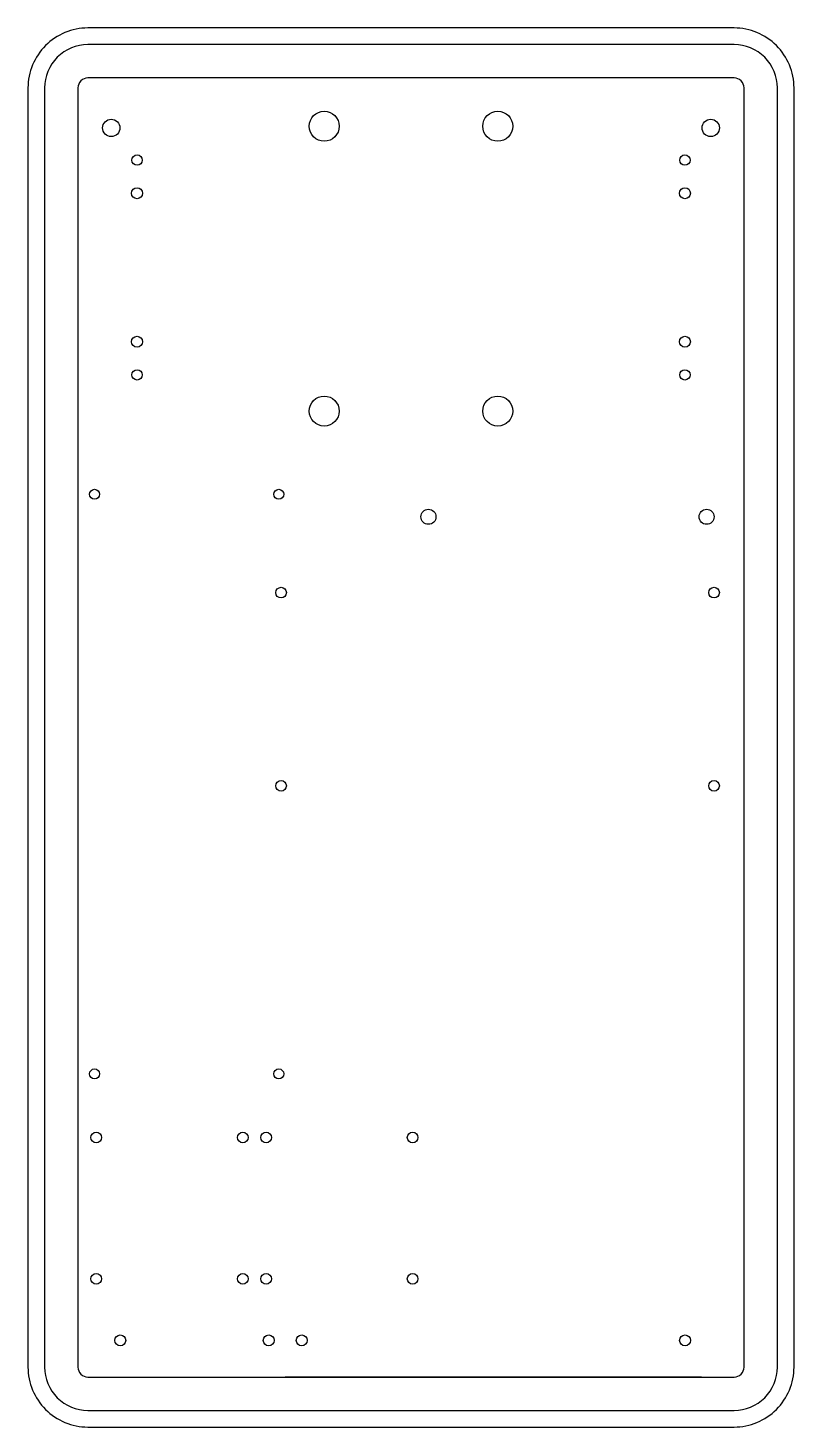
# Model space of a CAD drawing. Header units: inches. Extents: x 273 to 503, y -15 to 405.
import ezdxf

# ---------------------------------------------------------------- set-up
doc = ezdxf.new("R2010")
doc.units = ezdxf.units.IN
doc.header["$MEASUREMENT"] = 0

msp = doc.modelspace()

# ---------------------------------------------------------------- linework, layer by layer
for p in [(295.6, 0), (475.1, 0)]:
    msp.add_line(p, (350.1, 0))
for points in [[(290.85, -15), (484.85, -15, 0.414214), (502.85, 3), (502.85, 387, 0.414214), (484.85, 405), (290.85, 405, 0.414214), (272.85, 387), (272.85, 3, 0.414214)], [(290.85, -10), (484.85, -10, 0.414214), (497.85, 3), (497.85, 387, 0.414214), (484.85, 400), (290.85, 400, 0.414214), (277.85, 387), (277.85, 3, 0.414214)], [(290.85, 0), (484.85, 0, 0.414214), (487.85, 3), (487.85, 387, 0.414214), (484.85, 390), (290.85, 390, 0.414214), (287.85, 387), (287.85, 3, 0.414214)]]:
    msp.add_lwpolyline(points, format="xyb", close=True)
for centre, radius in [((361.8, 375.5), 4.5), ((413.9, 375.5), 4.5), ((297.85, 375), 2.6), ((477.85, 375), 2.6), ((305.6, 365.35), 1.55), ((470.1, 365.35), 1.55), ((305.6, 355.4), 1.65), ((470.1, 355.4), 1.65), ((305.6, 310.8), 1.65), ((470.1, 310.8), 1.65), ((305.6, 300.85), 1.55), ((470.1, 300.85), 1.55), ((361.8, 290), 4.5), ((413.9, 290), 4.5), ((292.85, 265), 1.5), ((348.15, 265), 1.5), ((393.1, 258.25), 2.25), ((476.6, 258.25), 2.25), ((348.85, 235.5), 1.6), ((478.85, 235.5), 1.6), ((348.85, 177.5), 1.6), ((478.85, 177.5), 1.6), ((292.85, 91), 1.5), ((348.15, 91), 1.5), ((293.35, 71.9), 1.6), ((293.35, 71.9), 1.6), ((337.35, 71.9), 1.6), ((344.35, 71.9), 1.6), ((344.35, 71.9), 1.6), ((388.35, 71.9), 1.6), ((293.35, 29.5), 1.6), ((337.35, 29.5), 1.6), ((344.35, 29.5), 1.6), ((388.35, 29.5), 1.6), ((300.55, 11), 1.65), ((345.15, 11), 1.65), ((355.05, 11), 1.65), ((470.15, 11), 1.65)]:
    msp.add_circle(centre, radius)

doc.saveas('drawing.dxf')
